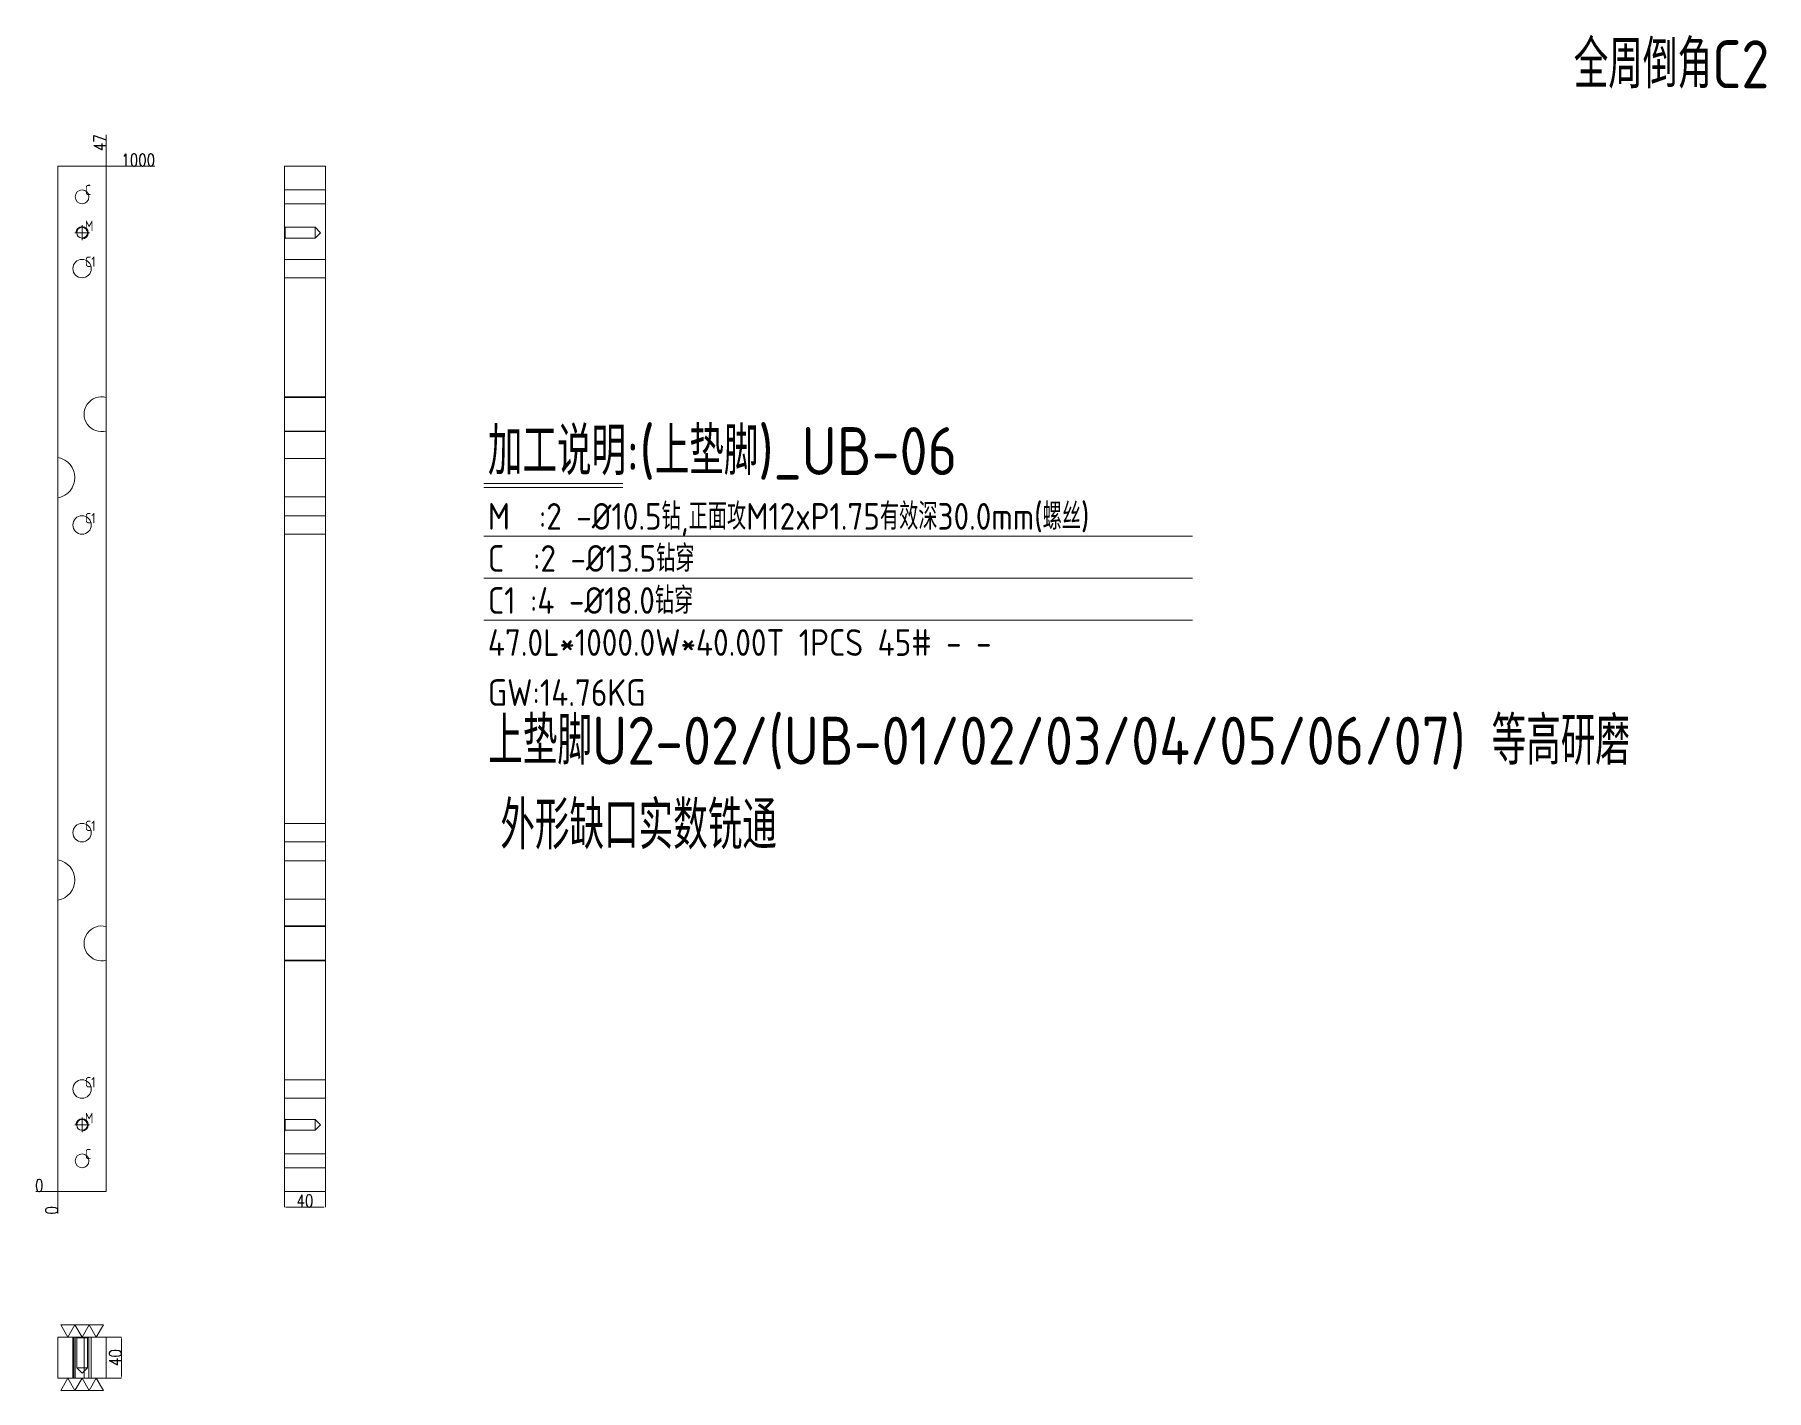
# Model space of a CAD drawing. Header units: millimetres. Extents: x 20028 to 21716, y 58241 to 59563.
import ezdxf

# ---------------------------------------------------------------- set-up
doc = ezdxf.new("R2010")
doc.units = ezdxf.units.MM
doc.linetypes.add('CENTER', pattern=[0])
doc.linetypes.add('DASHED', pattern=[0])
for name, color, linetype, lineweight in [('DIM', 4, 'Continuous', 20), ('UB', 25, 'Continuous', 20), ('UB_W', 1, 'Continuous', 20)]:
    doc.layers.add(name, color=color, linetype=linetype, lineweight=lineweight)
doc.styles.add('gbenor', font='gbenor.shx', dxfattribs={"bigfont": 'gbcbig.shx'})
doc.styles.add('TXT', font='txt.shx', dxfattribs={"width": 0.8, "bigfont": 'ctxt.shx'})
doc.dimstyles.new('零件', dxfattribs={"dimscale": 1.5, "dimtxt": 8, "dimasz": 1, "dimexe": 0, "dimexo": 0, "dimgap": 0, "dimtad": 1, "dimtxsty": 'TXT', "dimcen": 0, "dimclrd": 252, "dimclre": 252, "dimclrt": 4, "dimazin": 3, "dimtp": 0.001, "dimtm": 0.001, "dimtfac": 1, "dimtmove": 0, "dimatfit": 3, "dimlwd": 5, "dimlwe": 5})

# ---------------------------------------------------------------- blocks, each defined once
blk = doc.blocks.new('*D1107')
at = {"layer": 'Defpoints', "color": 0}
for p in [(20097.2, 59434.5), (20112.2, 59434.5), (20050.2, 58434.5)]:
    blk.add_point(p, dxfattribs=at)
at = {"layer": 'DIM', "color": 252, "lineweight": 5}
blk.add_line((20097.2, 59434.5), (20144.7, 59434.5), dxfattribs=at)
at = {"layer": 'DIM', "color": 4, "lineweight": 5, "insert": (20128.5, 59440.5), "char_height": 12, "attachment_point": 5, "style": 'TXT'}
blk.add_mtext('1000', dxfattribs=at)
blk = doc.blocks.new('*D1108')
at = {"layer": 'Defpoints', "color": 0}
for p in [(20035.2, 58434.5), (20050.2, 58434.5), (20050.2, 58434.5)]:
    blk.add_point(p, dxfattribs=at)
at = {"layer": 'DIM', "color": 252, "lineweight": 5}
blk.add_line((20050.2, 58434.5), (20028.8, 58434.5), dxfattribs=at)
at = {"layer": 'DIM', "color": 4, "lineweight": 5, "insert": (20032, 58440.5), "char_height": 12, "attachment_point": 5, "style": 'TXT'}
blk.add_mtext('0', dxfattribs=at)
blk = doc.blocks.new('*D1109')
at = {"layer": 'Defpoints', "color": 0}
for p in [(20050.2, 58434.5), (20050.2, 58434.5), (20050.2, 58419.5)]:
    blk.add_point(p, dxfattribs=at)
at = {"layer": 'DIM', "color": 252, "lineweight": 5}
blk.add_line((20050.2, 58434.5), (20050.2, 58413.1), dxfattribs=at)
at = {"layer": 'DIM', "color": 4, "lineweight": 5, "insert": (20044.2, 58416.3), "char_height": 12, "attachment_point": 5, "rotation": 90, "style": 'TXT'}
blk.add_mtext('0', dxfattribs=at)
blk = doc.blocks.new('*D1110')
at = {"layer": 'Defpoints', "color": 0}
for p in [(20097.2, 59449.5), (20097.2, 59434.5), (20050.2, 58434.5)]:
    blk.add_point(p, dxfattribs=at)
at = {"layer": 'DIM', "color": 252, "lineweight": 5}
for p, q in [((20097.2, 59446.5), (20097.2, 59465.1)), ((20097.2, 59443.5), (20097.2, 59446.5)), ((20097.2, 59434.5), (20097.2, 59443.5))]:
    blk.add_line(p, q, dxfattribs=at)
at = {"layer": 'DIM', "color": 4, "lineweight": 5, "insert": (20091.2, 59457.3), "char_height": 12, "attachment_point": 5, "rotation": 90, "style": 'TXT'}
blk.add_mtext('47', dxfattribs=at)
blk = doc.blocks.new('*D1111')
at = {"layer": 'Defpoints', "color": 0}
for p in [(20097.2, 58292.7), (20097.2, 58252.7), (20112.2, 58252.7)]:
    blk.add_point(p, dxfattribs=at)
at = {"layer": 'DIM', "color": 252, "lineweight": 5}
for p, q in [((20097.2, 58292.7), (20112.2, 58292.7)), ((20112.2, 58291.2), (20112.2, 58254.2)), ((20097.2, 58252.7), (20112.2, 58252.7))]:
    blk.add_line(p, q, dxfattribs=at)
at = {"layer": 'DIM', "color": 252}
for points in [[(20112.5, 58291.2), (20112, 58291.2), (20112.2, 58292.7)], [(20112, 58254.2), (20112.5, 58254.2), (20112.2, 58252.7)]]:
    blk.add_solid(points, dxfattribs=at)
at = {"layer": 'DIM', "color": 4, "lineweight": 5, "insert": (20106.2, 58272.7), "char_height": 12, "attachment_point": 5, "rotation": 90, "style": 'TXT'}
blk.add_mtext('40', dxfattribs=at)
blk = doc.blocks.new('*D1112')
at = {"layer": 'Defpoints', "color": 0}
for p in [(20271, 58434.5), (20311, 58434.5), (20311, 58419.5)]:
    blk.add_point(p, dxfattribs=at)
at = {"layer": 'DIM', "color": 252, "lineweight": 5}
for p, q in [((20271, 58434.5), (20271, 58419.5)), ((20311, 58434.5), (20311, 58419.5)), ((20272.5, 58419.5), (20309.5, 58419.5))]:
    blk.add_line(p, q, dxfattribs=at)
at = {"layer": 'DIM', "color": 252}
for points in [[(20272.5, 58419.8), (20272.5, 58419.3), (20271, 58419.5)], [(20309.5, 58419.3), (20309.5, 58419.8), (20311, 58419.5)]]:
    blk.add_solid(points, dxfattribs=at)
at = {"layer": 'DIM', "color": 4, "lineweight": 5, "insert": (20291, 58425.5), "char_height": 12, "attachment_point": 5, "style": 'TXT'}
blk.add_mtext('40', dxfattribs=at)

msp = doc.modelspace()

# ---------------------------------------------------------------- linework, layer by layer
at = {"layer": 'DIM', "color": 8, "linetype": 'Continuous', "lineweight": 5}
for p, q in [((20465.402, 59125.102), (20601.028, 59125.102)), ((20465.402, 59121.202), (20601.028, 59121.202)), ((20465.402, 59073.702), (21156.17, 59073.702)), ((20465.402, 59032.702), (21156.17, 59032.702)), ((20465.402, 58991.702), (21156.17, 58991.702))]:
    msp.add_line(p, q, dxfattribs=at)
at = {"layer": 'DIM', "color": 252, "linetype": 'DASHED', "lineweight": 5}
msp.add_lwpolyline([(20050.249, 59434.547), (20050.249, 58434.547), (20097.249, 58434.547), (20097.249, 59434.547)], close=True, dxfattribs=at)
at = {"layer": 'DIM', "linetype": 'Continuous', "lineweight": 5}
for points in [[(20094.534, 58304.729), (20087.605, 58292.729), (20080.677, 58304.729), (20073.749, 58292.729), (20066.821, 58304.729), (20059.893, 58292.729), (20052.964, 58304.729), (20094.534, 58304.729)], [(20052.964, 58240.729), (20059.893, 58252.729), (20066.821, 58240.729), (20073.749, 58252.729), (20080.677, 58240.729), (20087.605, 58252.729), (20094.534, 58240.729), (20052.964, 58240.729)]]:
    msp.add_lwpolyline(points, close=True, dxfattribs=at)
at = {"layer": 'UB', "color": 135, "linetype": 'Continuous', "lineweight": 5}
for p, q in [((20050.249, 59434.547), (20050.249, 59149.401)), ((20097.249, 59434.547), (20050.249, 59434.547)), ((20097.249, 59208.94), (20097.249, 59434.547)), ((20271.01, 59208.94), (20271.01, 59434.547)), ((20271.01, 59434.547), (20311.01, 59434.547)), ((20311.01, 59434.547), (20311.01, 59208.94)), ((20271.01, 59176.153), (20271.01, 59208.94)), ((20311.01, 59208.94), (20271.01, 59208.94)), ((20311.01, 59208.94), (20311.01, 59176.153)), ((20097.249, 58692.94), (20097.249, 59176.153)), ((20271.01, 58692.94), (20271.01, 59176.153)), ((20271.01, 59176.153), (20311.01, 59176.153)), ((20311.01, 59176.153), (20311.01, 58692.94)), ((20050.249, 59112.073), (20050.249, 58758.037)), ((20050.249, 58718.676), (20050.249, 58434.547)), ((20271.01, 58660.153), (20271.01, 58692.94)), ((20311.01, 58692.94), (20271.01, 58692.94)), ((20311.01, 58692.94), (20311.01, 58660.153)), ((20097.249, 58434.547), (20097.249, 58660.153)), ((20271.01, 58660.153), (20311.01, 58660.153)), ((20271.01, 58434.547), (20271.01, 58660.153)), ((20311.01, 58660.153), (20311.01, 58434.547)), ((20050.249, 58434.547), (20097.249, 58434.547)), ((20271.01, 58434.547), (20311.01, 58434.547)), ((20050.249, 58292.729), (20050.249, 58252.729)), ((20050.249, 58292.729), (20097.249, 58292.729)), ((20097.249, 58292.729), (20097.249, 58252.729)), ((20050.249, 58252.729), (20097.249, 58252.729))]:
    msp.add_line(p, q, dxfattribs=at)
at = {"layer": 'UB', "color": 31, "linetype": 'DASHED', "lineweight": 5, "ltscale": 0.51034}
for p, q in [((20311.01, 59411.3), (20271.01, 59411.3)), ((20271.01, 59397.793), (20311.01, 59397.793)), ((20311.01, 59343.55), (20271.01, 59343.55)), ((20271.01, 59325.543), (20311.01, 59325.543)), ((20311.01, 59093.55), (20271.01, 59093.55)), ((20271.01, 59075.543), (20311.01, 59075.543)), ((20311.01, 58793.55), (20271.01, 58793.55)), ((20271.01, 58775.543), (20311.01, 58775.543)), ((20311.01, 58543.55), (20271.01, 58543.55)), ((20271.01, 58525.543), (20311.01, 58525.543)), ((20311.01, 58471.3), (20271.01, 58471.3)), ((20271.01, 58457.793), (20311.01, 58457.793)), ((20064.746, 58292.729), (20064.746, 58252.729)), ((20066.996, 58292.729), (20066.996, 58252.729)), ((20080.503, 58252.729), (20080.503, 58292.729)), ((20082.753, 58252.729), (20082.753, 58292.729))]:
    msp.add_line(p, q, dxfattribs=at)
at = {"layer": 'UB', "color": 5, "linetype": 'DASHED', "lineweight": 5, "ltscale": 0.51034}
for p, q in [((20271.757, 59374.8), (20271.01, 59375.547)), ((20301.01, 59374.8), (20271.757, 59374.8)), ((20271.757, 59369.547), (20271.757, 59374.8)), ((20306.263, 59369.547), (20301.01, 59374.8)), ((20301.01, 59374.8), (20301.01, 59364.294)), ((20271.01, 59363.547), (20271.757, 59364.294)), ((20271.757, 59364.294), (20271.757, 59369.547)), ((20271.757, 59364.294), (20301.01, 59364.294)), ((20301.01, 59364.294), (20306.263, 59369.547)), ((20271.757, 58504.8), (20271.01, 58505.547)), ((20301.01, 58504.8), (20271.757, 58504.8)), ((20271.757, 58499.547), (20271.757, 58504.8)), ((20271.757, 58494.294), (20271.757, 58499.547)), ((20306.263, 58499.547), (20301.01, 58504.8)), ((20301.01, 58504.8), (20301.01, 58494.294)), ((20301.01, 58494.294), (20306.263, 58499.547)), ((20271.01, 58493.547), (20271.757, 58494.294)), ((20271.757, 58494.294), (20301.01, 58494.294)), ((20067.749, 58292.729), (20068.496, 58291.982)), ((20068.496, 58291.982), (20068.496, 58262.729)), ((20079.002, 58291.982), (20068.496, 58291.982)), ((20079.002, 58291.982), (20079.749, 58292.729)), ((20079.002, 58262.729), (20079.002, 58291.982)), ((20068.496, 58262.729), (20073.749, 58257.476)), ((20068.496, 58262.729), (20079.002, 58262.729)), ((20073.749, 58257.476), (20079.002, 58262.729))]:
    msp.add_line(p, q, dxfattribs=at)
at = {"layer": 'UB', "color": 135, "linetype": 'DASHED', "lineweight": 5, "ltscale": 0.51034}
for p, q in [((20311.01, 59209.547), (20271.01, 59209.547)), ((20271.01, 59175.547), (20311.01, 59175.547)), ((20311.01, 59149.401), (20271.01, 59149.401)), ((20271.01, 59112.073), (20311.01, 59112.073)), ((20311.01, 58757.02), (20271.01, 58757.02)), ((20271.01, 58719.693), (20311.01, 58719.693)), ((20311.01, 58693.547), (20271.01, 58693.547)), ((20271.01, 58659.547), (20311.01, 58659.547)), ((20065.69, 58252.729), (20065.69, 58292.729)), ((20075.749, 58292.729), (20075.749, 58252.729))]:
    msp.add_line(p, q, dxfattribs=at)
at = {"layer": 'UB', "color": 42, "linetype": 'Continuous', "lineweight": 5}
for centre, radius in [((20073.749, 59404.547), 6.753), ((20073.749, 59369.547), 5.253), ((20073.749, 59334.547), 9.004), ((20073.749, 59084.547), 9.004), ((20073.749, 58784.547), 9.004), ((20073.749, 58534.547), 9.004), ((20073.749, 58499.547), 5.253), ((20073.749, 58464.547), 6.753)]:
    msp.add_circle(centre, radius, dxfattribs=at)
for centre in [(20073.749, 59369.547), (20073.749, 58499.547)]:
    msp.add_arc(centre, 6, 270, 180, dxfattribs=at)
at = {"layer": 'UB', "color": 135, "linetype": 'Continuous', "lineweight": 5}
for centre, radius, start, end in [((20092.749, 59192.547), 17, 74.650523, 285.349477), ((20046.69, 59130.737), 20, 280.795717, 79.204283), ((20046.69, 58738.356), 20, 280.249939, 79.750061), ((20092.749, 58676.547), 17, 74.650523, 285.349477)]:
    msp.add_arc(centre, radius, start, end, dxfattribs=at)
at = {"layer": 'UB_W', "color": 1, "linetype": 'CENTER', "lineweight": 5, "ltscale": 0.51034}
for p, q in [((20073.749, 59362.347), (20073.749, 59376.747)), ((20066.549, 59369.547), (20080.949, 59369.547)), ((20066.549, 58499.547), (20080.949, 58499.547)), ((20073.749, 58492.347), (20073.749, 58506.747))]:
    msp.add_line(p, q, dxfattribs=at)

# ---------------------------------------------------------------- texts
at = {"layer": 'DIM', "color": 6, "lineweight": 5, "style": 'gbenor'}
msp.add_text('全周倒角C2', height=46.8, dxfattribs=at).set_placement((21527.893, 59510.388))
at = {"layer": 'DIM', "color": 4, "lineweight": 5, "style": 'gbenor'}
for s, height, p in [('C', 10, (20076.524, 59406.185)), ('M', 10, (20076.509, 59371.178)), ('C1', 10, (20076.569, 59336.208)), ('加工说明:(上垫脚)_UB-06', 46.8, (20469.384, 59133.18)), ('M  :2 -%%c10.5钻,正面攻M12xP1.75有效深30.0mm(螺丝)', 26, (20469.302, 59079.923)), ('C1', 10, (20076.569, 59086.208)), ('C  :2 -%%c13.5钻穿', 26, (20469.302, 59038.923)), ('C1 :4 -%%c18.0钻穿', 26, (20469.302, 58997.923)), ('47.0L*1000.0W*40.00T 1PCS 45# - -', 26, (20469.302, 58956.923)), ('GW:14.76KG', 26, (20469.302, 58908.123)), ('C1', 10, (20076.569, 58786.208)), ('C1', 10, (20076.569, 58536.208)), ('M', 10, (20076.509, 58501.178)), ('C', 10, (20076.524, 58466.185))]:
    msp.add_text(s, height=height, dxfattribs=at).set_placement(p)
at = {"layer": 'DIM', "color": 21, "lineweight": 5, "style": 'gbenor'}
for s, p in [('上垫脚U2-02/(UB-01/02/03/04/05/06/07) 等高研磨', (20469.739, 58850.78)), ('外形缺口实数铣通', (20481.499, 58768.371))]:
    msp.add_text(s, height=46.8, dxfattribs=at).set_placement(p)

# ---------------------------------------------------------------- dimensions: what is measured, and where the dimension line sits
at = {"layer": 'DIM', "lineweight": 5}
for feature_location, offset, dtype, origin, picture, middle in [((20097.249, 59434.547), (0, 15), 1, (20050.249, 58434.547), '*D1110', (20091.249, 59457.318)), ((20097.249, 59434.547), (15, 0), 0, (20050.249, 58434.547), '*D1107', (20128.478, 59440.547)), ((20050.249086782, 58434.546615811), (-15, 0), 0, (20050.249086782, 58434.546615811), '*D1108', (20032.049086782, 58440.546615811)), ((20050.249086782, 58434.546615811), (0, -15), 1, (20050.249086782, 58434.546615811), '*D1109', (20044.249086782, 58416.346615811))]:
    dim = msp.add_ordinate_dim(feature_location=feature_location, offset=offset, dtype=dtype, origin=origin, dimstyle='零件', dxfattribs=at)
    dim.commit()
    dim.dimension.update_dxf_attribs({"geometry": picture, "text_midpoint": middle})
dim = msp.add_linear_dim(base=(20311.01, 58419.547), p1=(20271.01, 58434.547), p2=(20311.01, 58434.547), dimstyle='零件', dxfattribs=at)
dim.commit()
dim.dimension.update_dxf_attribs({"geometry": '*D1112', "text_midpoint": (20291.01, 58425.547)})
dim = msp.add_linear_dim(base=(20112.249, 58252.729), p1=(20097.249, 58292.729), p2=(20097.249, 58252.729), angle=90, dimstyle='零件', dxfattribs=at)
dim.commit()
dim.dimension.update_dxf_attribs({"geometry": '*D1111', "text_midpoint": (20106.249, 58272.729)})

doc.saveas('drawing.dxf')
